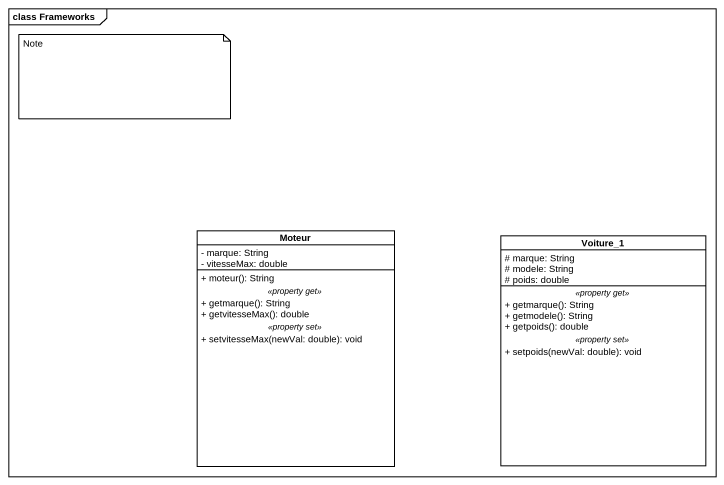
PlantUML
@startuml
mainframe class Frameworks
hide circle
hide empty members
skinparam classAttributeIconSize 0
class Moteur {
  - marque: String
  - vitesseMax: double
  --
  + moteur(): String
  .. <<property get>> ..
  + getmarque(): String
  + getvitesseMax(): double
  .. <<property set>> ..
  + setvitesseMax(newVal: double): void
}
class Voiture_1 {
  # marque: String
  # modele: String
  # poids: double
  .. <<property get>> ..
  + getmarque(): String
  + getmodele(): String
  + getpoids(): double
  .. <<property set>> ..
  + setpoids(newVal: double): void
}
note as N1
  Note
end note
@enduml
